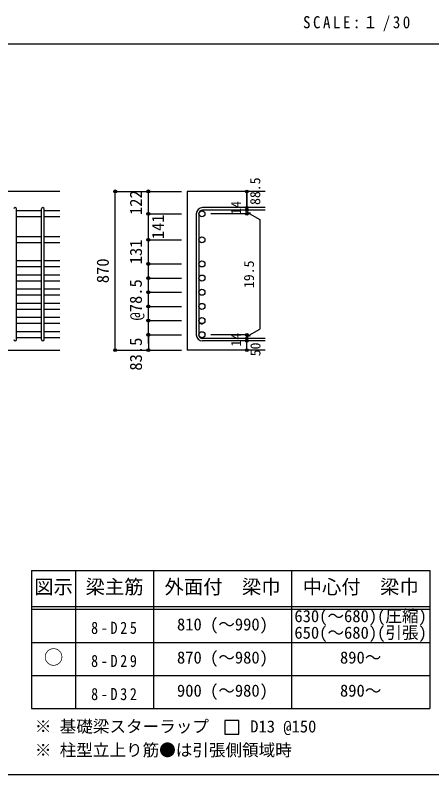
# Model space of a CAD drawing. Units: millimetres at full size, sheet at 1:30, with parts at other scales. Extents: x -5973 to 5954, y -4195 to 4201.
# Drawn here: x 1359 to 3621, y -4195 to -67 of the extents above; entities that cross this region are included whole.
import ezdxf
from ezdxf.enums import TextEntityAlignment as Align

# ---------------------------------------------------------------- set-up
doc = ezdxf.new("R2010")
doc.units = ezdxf.units.MM
doc.header["$LTSCALE"] = 30
doc.header["$PDMODE"] = 32
doc.header["$PDSIZE"] = 15
for name, color, linetype in [('0-1_躯体線', 2, 'Continuous'), ('0-5_基礎梁筋', 7, 'Continuous'), ('0-6_スタラップ筋', 7, 'Continuous'), ('0-D_寸法', 4, 'Continuous'), ('6-7_文字', 7, 'Continuous'), ('6-E_枠', 7, 'Continuous'), ('F-0_枠', 6, 'Continuous')]:
    doc.layers.add(name, color=color, linetype=linetype)
doc.styles.add('ＭＳ ゴシック', font='')
doc.styles.get('ＭＳ ゴシック').set_extended_font_data('MS Gothic')

msp = doc.modelspace()

# ---------------------------------------------------------------- linework, layer by layer
at = {"layer": '0-1_躯体線'}
for p, q in [((1602.44, -1024.89), (-97.56, -1024.89)), ((2717.44, -1024.89), (2292.44, -1024.89)), ((2292.44, -1024.89), (2292.44, -1887.39)), ((1202.44, -1887.39), (1602.44, -1887.39)), ((2717.44, -1887.39), (2292.44, -1887.39))]:
    msp.add_line(p, q, dxfattribs=at)
at = {"layer": '0-5_基礎梁筋'}
for p, q in [((1502.44, -1130.09), (1366.44, -1130.09)), ((1602.44, -1130.09), (1516.44, -1130.09)), ((1502.44, -1163.09), (1366.44, -1163.09)), ((1602.44, -1163.09), (1516.44, -1163.09)), ((1502.44, -1271.39), (1366.44, -1271.39)), ((1602.44, -1271.39), (1516.44, -1271.39)), ((1502.44, -1304.39), (1366.44, -1304.39)), ((1602.44, -1304.39), (1516.44, -1304.39)), ((1502.44, -1402.39), (1366.44, -1402.39)), ((1602.44, -1402.39), (1516.44, -1402.39)), ((1502.44, -1435.39), (1366.44, -1435.39)), ((1602.44, -1435.39), (1516.44, -1435.39)), ((1502.44, -1479.39), (1366.44, -1479.39)), ((1602.44, -1479.39), (1516.44, -1479.39)), ((1502.44, -1512.39), (1366.44, -1512.39)), ((1602.44, -1512.39), (1516.44, -1512.39)), ((1502.44, -1556.39), (1366.44, -1556.39)), ((1602.44, -1556.39), (1516.44, -1556.39)), ((1502.44, -1589.39), (1366.44, -1589.39)), ((1602.44, -1589.39), (1516.44, -1589.39)), ((1502.44, -1633.39), (1366.44, -1633.39)), ((1602.44, -1633.39), (1516.44, -1633.39)), ((1502.44, -1666.39), (1366.44, -1666.39)), ((1602.44, -1666.39), (1516.44, -1666.39)), ((1502.44, -1710.39), (1366.44, -1710.39)), ((1602.44, -1710.39), (1516.44, -1710.39)), ((1502.44, -1743.39), (1366.44, -1743.39)), ((1602.44, -1743.39), (1516.44, -1743.39)), ((1502.44, -1787.39), (1366.44, -1787.39)), ((1602.44, -1787.39), (1516.44, -1787.39)), ((1502.44, -1820.39), (1366.44, -1820.39)), ((1602.44, -1820.39), (1516.44, -1820.39))]:
    msp.add_line(p, q, dxfattribs=at)
at = {"layer": '0-5_基礎梁筋', "color": 3}
for centre in [(2372.94, -1146.59), (2372.94, -1287.89), (2372.94, -1418.89), (2372.94, -1495.89), (2372.94, -1572.89), (2372.94, -1649.89), (2372.94, -1726.89), (2372.94, -1803.89)]:
    msp.add_circle(centre, 16.5, dxfattribs=at)
at = {"layer": '0-6_スタラップ筋'}
for p, q in [((2717.44, -1113.09), (2375.94, -1113.09)), ((1366.44, -1830.39), (1366.44, -1120.09)), ((1502.44, -1830.39), (1502.44, -1120.09)), ((1516.44, -1830.39), (1516.44, -1120.09)), ((2342.44, -1146.59), (2342.44, -1803.89)), ((2356.44, -1146.59), (2356.44, -1803.89)), ((2717.44, -1127.09), (2375.94, -1127.09)), ((2717.44, -1823.39), (2375.94, -1823.39)), ((2717.44, -1837.39), (2375.94, -1837.39))]:
    msp.add_line(p, q, dxfattribs=at)
for centre, radius, start, end in [((1359.44, -1120.09), 7, 0, 180), ((1509.44, -1120.09), 7, 0, 180), ((2375.94, -1146.59), 33.5, 90, 180), ((2375.94, -1146.59), 19.5, 90, 180), ((2375.94, -1726.89), 19.5, 180, 270), ((2375.94, -1803.89), 33.5, 180, 270), ((2375.94, -1803.89), 19.5, 180, 270), ((1359.44, -1830.39), 7, 180, 0), ((1509.44, -1830.39), 7, 180, 0)]:
    msp.add_arc(centre, radius, start, end, dxfattribs=at)
at = {"layer": '0-D_寸法'}
for p, q in [((1902.44, -1024.89), (2082.44, -1024.89)), ((1902.44, -1024.89), (2082.44, -1024.89)), ((1902.44, -1887.39), (1902.44, -1024.89)), ((2082.44, -1024.89), (2262.44, -1024.89)), ((2082.44, -1024.89), (2262.44, -1024.89)), ((2082.44, -1146.59), (2082.44, -1024.89)), ((2617.44, -1127.09), (2617.44, -1113.09)), ((2082.44, -1146.59), (2262.44, -1146.59)), ((2082.44, -1146.59), (2262.44, -1146.59)), ((2082.44, -1287.89), (2082.44, -1146.59)), ((2617.44, -1146.59), (2421.35, -1146.59)), ((2617.44, -1127.09), (2617.44, -1146.59)), ((2617.44, -1136.84), (2636.76, -1142.02)), ((2617.44, -1136.84), (2687.5, -1177.29)), ((2687.5, -1177.29), (2687.5, -1773.2)), ((2082.44, -1287.89), (2262.44, -1287.89)), ((2082.44, -1287.89), (2262.44, -1287.89)), ((2082.44, -1803.89), (2082.44, -1287.89)), ((2082.44, -1418.89), (2262.44, -1418.89)), ((2082.44, -1495.89), (2262.44, -1495.89)), ((2082.44, -1572.89), (2262.44, -1572.89)), ((2082.44, -1649.89), (2262.44, -1649.89)), ((2082.44, -1726.89), (2262.44, -1726.89)), ((2617.44, -1813.64), (2687.5, -1773.2)), ((2082.44, -1803.89), (2262.44, -1803.89)), ((2617.44, -1803.89), (2421.35, -1803.89)), ((2617.44, -1823.39), (2617.44, -1803.89)), ((2617.44, -1813.64), (2636.76, -1808.47)), ((2617.44, -1837.39), (2617.44, -1823.39)), ((2617.44, -1887.39), (2617.44, -1837.39)), ((1902.44, -1887.39), (2082.44, -1887.39)), ((2082.44, -1887.39), (2262.44, -1887.39))]:
    msp.add_line(p, q, dxfattribs=at)
for points in [[(2617.44, -1024.89), (2617.44, -1113.09), (2617.44, -1024.89)], [(2082.44, -1851.36), (2082.44, -1803.89), (2082.44, -1887.39)]]:
    msp.add_lwpolyline(points, dxfattribs=at)
for centre, radius in [((1902.44, -1024.89), 8), ((1902.44, -1024.89), 7.2), ((1902.44, -1024.89), 6.4), ((1902.44, -1024.89), 5.6), ((1902.44, -1024.89), 4.8), ((1902.44, -1024.89), 4), ((1902.44, -1024.89), 3.2), ((1902.44, -1024.89), 2.4), ((1902.44, -1024.89), 1.6), ((1902.44, -1024.89), 0.8), ((2082.44, -1024.89), 8), ((2082.44, -1024.89), 7.2), ((2082.44, -1024.89), 6.4), ((2082.44, -1024.89), 5.6), ((2082.44, -1024.89), 4.8), ((2082.44, -1024.89), 4), ((2082.44, -1024.89), 3.2), ((2082.44, -1024.89), 2.4), ((2082.44, -1024.89), 1.6), ((2082.44, -1024.89), 0.8), ((2617.44, -1024.89), 4), ((2617.44, -1024.89), 3.6), ((2617.44, -1024.89), 3.2), ((2617.44, -1024.89), 2.8), ((2617.44, -1024.89), 2.4), ((2617.44, -1024.89), 2), ((2617.44, -1024.89), 1.6), ((2617.44, -1024.89), 1.2), ((2617.44, -1024.89), 0.8), ((2617.44, -1024.89), 0.4), ((2617.44, -1113.09), 4), ((2617.44, -1113.09), 3.6), ((2617.44, -1113.09), 3.2), ((2617.44, -1113.09), 2.8), ((2617.44, -1113.09), 2.4), ((2617.44, -1113.09), 2), ((2617.44, -1113.09), 1.6), ((2617.44, -1113.09), 1.2), ((2617.44, -1113.09), 0.8), ((2617.44, -1113.09), 0.4), ((2082.44, -1146.59), 8), ((2082.44, -1146.59), 7.2), ((2082.44, -1146.59), 6.4), ((2082.44, -1146.59), 5.6), ((2082.44, -1146.59), 4.8), ((2082.44, -1146.59), 4), ((2082.44, -1146.59), 3.2), ((2082.44, -1146.59), 2.4), ((2082.44, -1146.59), 1.6), ((2082.44, -1146.59), 0.8), ((2617.44, -1127.09), 4), ((2617.44, -1146.59), 4), ((2617.44, -1127.09), 3.6), ((2617.44, -1146.59), 3.6), ((2617.44, -1127.09), 3.2), ((2617.44, -1146.59), 3.2), ((2617.44, -1127.09), 2.8), ((2617.44, -1146.59), 2.8), ((2617.44, -1127.09), 2.4), ((2617.44, -1146.59), 2.4), ((2617.44, -1127.09), 2), ((2617.44, -1146.59), 2), ((2617.44, -1127.09), 1.6), ((2617.44, -1146.59), 1.6), ((2617.44, -1127.09), 1.2), ((2617.44, -1146.59), 1.2), ((2617.44, -1127.09), 0.8), ((2617.44, -1146.59), 0.8), ((2617.44, -1127.09), 0.4), ((2617.44, -1146.59), 0.4), ((2082.44, -1287.89), 8), ((2082.44, -1287.89), 7.2), ((2082.44, -1287.89), 6.4), ((2082.44, -1287.89), 5.6), ((2082.44, -1287.89), 4.8), ((2082.44, -1287.89), 4), ((2082.44, -1287.89), 3.2), ((2082.44, -1287.89), 2.4), ((2082.44, -1287.89), 1.6), ((2082.44, -1287.89), 0.8), ((2082.44, -1418.89), 8), ((2082.44, -1418.89), 7.2), ((2082.44, -1418.89), 6.4), ((2082.44, -1418.89), 5.6), ((2082.44, -1418.89), 4.8), ((2082.44, -1418.89), 4), ((2082.44, -1418.89), 3.2), ((2082.44, -1418.89), 2.4), ((2082.44, -1418.89), 1.6), ((2082.44, -1418.89), 0.8), ((2082.44, -1495.89), 8), ((2082.44, -1495.89), 7.2), ((2082.44, -1495.89), 6.4), ((2082.44, -1495.89), 5.6), ((2082.44, -1495.89), 4.8), ((2082.44, -1495.89), 4), ((2082.44, -1495.89), 3.2), ((2082.44, -1495.89), 2.4), ((2082.44, -1495.89), 1.6), ((2082.44, -1495.89), 0.8), ((2082.44, -1572.89), 8), ((2082.44, -1572.89), 7.2), ((2082.44, -1572.89), 6.4), ((2082.44, -1572.89), 5.6), ((2082.44, -1572.89), 4.8), ((2082.44, -1572.89), 4), ((2082.44, -1572.89), 3.2), ((2082.44, -1572.89), 2.4), ((2082.44, -1572.89), 1.6), ((2082.44, -1572.89), 0.8), ((2082.44, -1649.89), 8), ((2082.44, -1649.89), 7.2), ((2082.44, -1649.89), 6.4), ((2082.44, -1649.89), 5.6), ((2082.44, -1649.89), 4.8), ((2082.44, -1649.89), 4), ((2082.44, -1649.89), 3.2), ((2082.44, -1649.89), 2.4), ((2082.44, -1649.89), 1.6), ((2082.44, -1649.89), 0.8), ((2082.44, -1726.89), 8), ((2082.44, -1726.89), 7.2), ((2082.44, -1726.89), 6.4), ((2082.44, -1726.89), 5.6), ((2082.44, -1726.89), 4.8), ((2082.44, -1726.89), 4), ((2082.44, -1726.89), 3.2), ((2082.44, -1726.89), 2.4), ((2082.44, -1726.89), 1.6), ((2082.44, -1726.89), 0.8), ((2082.44, -1803.89), 8), ((2082.44, -1803.89), 7.2), ((2082.44, -1803.89), 6.4), ((2082.44, -1803.89), 5.6), ((2082.44, -1803.89), 4.8), ((2082.44, -1803.89), 4), ((2082.44, -1803.89), 3.2), ((2082.44, -1803.89), 2.4), ((2082.44, -1803.89), 1.6), ((2082.44, -1803.89), 0.8), ((2617.44, -1803.89), 4), ((2617.44, -1803.89), 3.6), ((2617.44, -1803.89), 3.2), ((2617.44, -1803.89), 2.8), ((2617.44, -1803.89), 2.4), ((2617.44, -1803.89), 2), ((2617.44, -1803.89), 1.6), ((2617.44, -1803.89), 1.2), ((2617.44, -1803.89), 0.8), ((2617.44, -1803.89), 0.4), ((2617.44, -1823.39), 4), ((2617.44, -1837.39), 4), ((2617.44, -1823.39), 3.6), ((2617.44, -1837.39), 3.6), ((2617.44, -1823.39), 3.2), ((2617.44, -1837.39), 3.2), ((2617.44, -1823.39), 2.8), ((2617.44, -1837.39), 2.8), ((2617.44, -1823.39), 2.4), ((2617.44, -1837.39), 2.4), ((2617.44, -1823.39), 2), ((2617.44, -1837.39), 2), ((2617.44, -1823.39), 1.6), ((2617.44, -1837.39), 1.6), ((2617.44, -1823.39), 1.2), ((2617.44, -1837.39), 1.2), ((2617.44, -1823.39), 0.8), ((2617.44, -1837.39), 0.8), ((2617.44, -1823.39), 0.4), ((2617.44, -1837.39), 0.4), ((1902.44, -1887.39), 7.2), ((1902.44, -1887.39), 6.4), ((1902.44, -1887.39), 5.6), ((1902.44, -1887.39), 4.8), ((1902.44, -1887.39), 4), ((1902.44, -1887.39), 3.2), ((1902.44, -1887.39), 2.4), ((1902.44, -1887.39), 1.6), ((1902.44, -1887.39), 0.8), ((2082.44, -1887.39), 7.2), ((2082.44, -1887.39), 6.4), ((2082.44, -1887.39), 5.6), ((2082.44, -1887.39), 4.8), ((2082.44, -1887.39), 4), ((2082.44, -1887.39), 3.2), ((2082.44, -1887.39), 2.4), ((2082.44, -1887.39), 1.6), ((2082.44, -1887.39), 0.8), ((2617.44, -1887.39), 4), ((2617.44, -1887.39), 3.6), ((2617.44, -1887.39), 3.2), ((2617.44, -1887.39), 2.8), ((2617.44, -1887.39), 2.4), ((2617.44, -1887.39), 2), ((2617.44, -1887.39), 1.6), ((2617.44, -1887.39), 1.2), ((2617.44, -1887.39), 0.8), ((2617.44, -1887.39), 0.4)]:
    msp.add_circle(centre, radius, dxfattribs=at)
at = {"layer": '0-D_寸法', "color": 7}
for p in [(1902.44, -1024.89), (1902.44, -1024.89), (2082.44, -1024.89), (2617.44, -1024.89), (2617.44, -1113.09), (2082.44, -1146.59), (2617.44, -1127.09), (2617.44, -1146.59), (2082.44, -1287.89), (2082.44, -1287.89), (2082.44, -1418.89), (2082.44, -1418.89), (2082.44, -1495.89), (2082.44, -1495.89), (2082.44, -1572.89), (2082.44, -1572.89), (2082.44, -1649.89), (2082.44, -1649.89), (2082.44, -1726.89), (2082.44, -1726.89), (2082.44, -1803.89), (2082.44, -1803.89), (2617.44, -1803.89), (2617.44, -1803.89), (2617.44, -1823.39), (2617.44, -1837.39), (1902.44, -1887.39), (2082.44, -1887.39), (2617.44, -1887.39)]:
    msp.add_point(p, dxfattribs=at)
at = {"layer": '6-7_文字'}
msp.add_lwpolyline([(2498.03, -3974.89), (2573.03, -3974.89), (2573.03, -3899.89), (2498.03, -3899.89)], close=True, dxfattribs=at)
at = {"layer": '6-E_枠', "color": 3}
for p, q in [((1447.71, -3085.43), (1447.71, -3835.43)), ((1447.71, -3085.43), (3610.24, -3085.43)), ((3610.24, -3085.43), (3610.24, -3835.43)), ((1447.71, -3835.43), (3610.24, -3835.43))]:
    msp.add_line(p, q, dxfattribs=at)
at = {"layer": '6-E_枠'}
for p, q in [((1687.71, -3085.43), (1687.71, -3835.43)), ((2110.24, -3085.43), (2110.24, -3835.43)), ((2860.24, -3085.43), (2860.24, -3835.43)), ((1447.71, -3280.43), (3610.24, -3280.43)), ((1447.71, -3295.43), (3610.24, -3295.43)), ((1447.71, -3475.43), (3610.24, -3475.43)), ((1447.71, -3655.43), (3610.24, -3655.43))]:
    msp.add_line(p, q, dxfattribs=at)
at = {"layer": 'F-0_枠', "color": 2}
msp.add_line((-5972.88, -222.05), (3723.6, -222.05), dxfattribs=at)
at = {"layer": 'F-0_枠'}
msp.add_line((5954.1, -4195.24), (-5972.88, -4195.24), dxfattribs=at)

# ---------------------------------------------------------------- texts
at = {"layer": '0-D_寸法', "style": 'ＭＳ ゴシック'}
for s, height, p in [('88.5', 54.99, (2706.33, -1098.49)), ('122', 65.98, (2067.44, -1153.24)), ('14', 54.99, (2602.21, -1151.76)), ('141', 65.98, (2187.16, -1284.6)), ('131', 65.98, (2067.44, -1420.89)), ('870', 65.98, (1887.44, -1523.64)), ('19.5', 54.99, (2672.5, -1550.24)), ('@78.5', 65.98, (2066.92, -1726.34)), ('14', 54.99, (2602.18, -1868.07)), ('83.5', 65.98, (2067.44, -1998.89)), ('50', 54.99, (2707.44, -1920.89))]:
    msp.add_text(s, height=height, rotation=90, dxfattribs=at).set_placement(p, align=Align.BOTTOM_LEFT)
at = {"layer": '6-7_文字', "color": 2, "style": 'ＭＳ ゴシック'}
for s, p in [('図示', (1462.71, -3235.43)), ('梁主筋', (1741.48, -3235.43)), ('外面付\u3000梁巾', (2170.24, -3235.43)), ('中心付\u3000梁巾', (2920.24, -3235.43)), ('○', (1515.21, -3617.93))]:
    msp.add_text(s, height=76.98, dxfattribs=at).set_placement(p, align=Align.BOTTOM_LEFT)
at = {"layer": '6-7_文字', "style": 'ＭＳ ゴシック'}
for s, p in [('630(～680)(圧縮)', (2875.24, -3385.43)), ('810 (～990)', (2237.74, -3430.43)), ('650(～680)(引張)', (2875.24, -3475.43)), ('870 (～980)', (2237.74, -3610.43)), ('890～', (3122.74, -3610.43)), ('900 (～980)', (2237.74, -3790.43)), ('890～', (3122.74, -3790.43)), ('※ 基礎梁スターラップ     D13 @150', (1466.27, -3985.01)), ('※ 柱型立上り筋●は引張側領域時', (1466.27, -4113.51))]:
    msp.add_text(s, height=65.98, dxfattribs=at).set_placement(p, align=Align.BOTTOM_LEFT)
at = {"layer": '6-7_文字', "color": 2, "insert": (2922.26, -154.55), "char_height": 65.98, "attachment_point": 7, "style": 'ＭＳ ゴシック'}
msp.add_mtext('\\T1.34;\\W0.9;SCALE:１/30', dxfattribs=at)
at = {"layer": '6-7_文字', "char_height": 65.98, "attachment_point": 7, "style": 'ＭＳ ゴシック'}
for s, insert in [('\\T1.38;\\W0.85;8-D25', (1771.48, -3430.43)), ('\\T1.38;\\W0.85;8-D29', (1771.48, -3610.43)), ('\\T1.38;\\W0.85;8-D32', (1771.48, -3790.43))]:
    msp.add_mtext(s, dxfattribs=dict(at, insert=insert))

doc.saveas('drawing.dxf')
